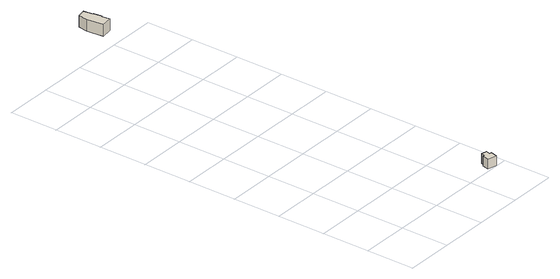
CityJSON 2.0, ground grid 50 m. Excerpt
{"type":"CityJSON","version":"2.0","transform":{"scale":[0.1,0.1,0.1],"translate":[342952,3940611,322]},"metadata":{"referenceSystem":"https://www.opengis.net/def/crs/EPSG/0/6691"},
"CityObjects":{
"building1":{"type":"Building","attributes":{"usage":"452","measuredHeight":12,"storeysAboveGround":1,"BuildingIDAttribute.prefecture":"14","BuildingIDAttribute.city":"14151","BuildingDetailAttribute.totalFloorArea":255.63,"BuildingDetailAttribute.buildingFootprintArea":255.63,"BuildingDetailAttribute.buildingStructureType":"610","BuildingDetailAttribute.buildingStructureOrgType":"2","BuildingDetailAttribute.orgUsage":"193","BuildingDetailAttribute.surveyYear":2015},"geometry":[{"type":"Solid","lod":"1","boundaries":[[[[0,1,2,3,4,5,6,7,8]],[[7,9,10,8]],[[6,11,9,7]],[[5,12,11,6]],[[4,13,12,5]],[[3,14,13,4]],[[2,15,14,3]],[[1,16,15,2]],[[0,17,16,1]],[[8,10,17,0]],[[9,11,12,13,14,15,16,17,10]]]]}]},
"building2":{"type":"Building","attributes":{"usage":"422","measuredHeight":10.6,"storeysAboveGround":1,"BuildingIDAttribute.prefecture":"14","BuildingIDAttribute.city":"14151","BuildingDetailAttribute.totalFloorArea":76.07,"BuildingDetailAttribute.buildingFootprintArea":76.07,"BuildingDetailAttribute.buildingStructureType":"601","BuildingDetailAttribute.buildingStructureOrgType":"1","BuildingDetailAttribute.orgUsage":"138","BuildingDetailAttribute.surveyYear":2015,"BuildingLandSlideRiskAttribute.description":"1","BuildingLandSlideRiskAttribute.areaType":"1"},"geometry":[{"type":"Solid","lod":"1","boundaries":[[[[18,19,20,21,22,23,24,25]],[[24,26,27,25]],[[23,28,26,24]],[[22,29,28,23]],[[21,30,29,22]],[[20,31,30,21]],[[19,32,31,20]],[[18,33,32,19]],[[25,27,33,18]],[[26,28,29,30,31,32,33,27]]]]}]}
},
"vertices":[
[3,3545,783],[22,3640,783],[102,3655,783],[118,3557,783],[122,3558,783],[136,3469,783],[128,3468,783],[141,3384,783],[24,3366,783],[141,3384,903],[24,3366,903],[128,3468,903],[136,3469,903],[122,3558,903],[118,3557,903],[102,3655,903],[22,3640,903],[3,3545,903],
[1329,96,9],[1339,136,9],[1397,121,9],[1386,80,9],[1407,75,9],[1389,5,9],[1295,30,9],[1313,100,9],[1295,30,110],[1313,100,110],[1389,5,110],[1407,75,110],[1386,80,110],[1397,121,110],[1339,136,110],[1329,96,110]
]}
